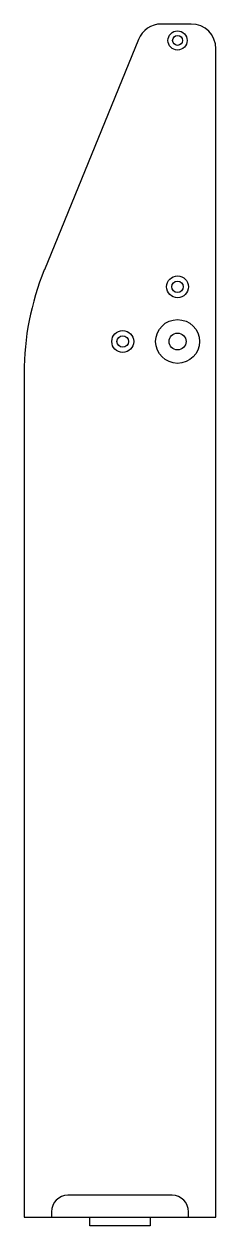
# Model space of a CAD drawing. Header units: inches. Extents: x -18 to 18, y -2 to 218.
import ezdxf

# ---------------------------------------------------------------- set-up
doc = ezdxf.new("R2010")
doc.units = ezdxf.units.IN
doc.header["$MEASUREMENT"] = 0
doc.layers.get('0').update_dxf_attribs({"color": 1, "linetype": 'CONTINUOUS'})

msp = doc.modelspace()

# ---------------------------------------------------------------- linework, layer by layer
for p, q in [((13, 218), (7.53, 218)), ((3.36, 215.2), (-13.8, 173.07)), ((17.5, 0), (17.5, 213.5)), ((-17.5, 154.21), (-17.5, 0)), ((9.5, 4), (-9.5, 4)), ((-17.5, 0), (17.5, 0)), ((-12.5, 1), (-12.5, 0)), ((-12.5, 0), (12.5, 0)), ((12.5, 0), (12.5, 1))]:
    msp.add_line(p, q)
msp.add_lwpolyline([(-5.5, 0), (5.5, 0), (5.5, -1.6), (-5.5, -1.6)], close=True)
for centre, radius in [((10.5, 215), 1.75), ((10.5, 215), 0.9), ((10.5, 170), 2), ((10.5, 170), 1.05), ((10.5, 160), 4), ((0.5, 160), 2), ((0.5, 160), 1.05), ((10.5, 160), 1.55)]:
    msp.add_circle(centre, radius)
for centre, radius, start, end in [((7.53, 213.5), 4.5, 90, 157.8337), ((13, 213.5), 4.5, 0, 90), ((32.5, 154.21), 50, 157.8337, 180), ((-9.5, 1), 3, 90, 180), ((9.5, 1), 3, 0, 90)]:
    msp.add_arc(centre, radius, start, end)

doc.saveas('drawing.dxf')
